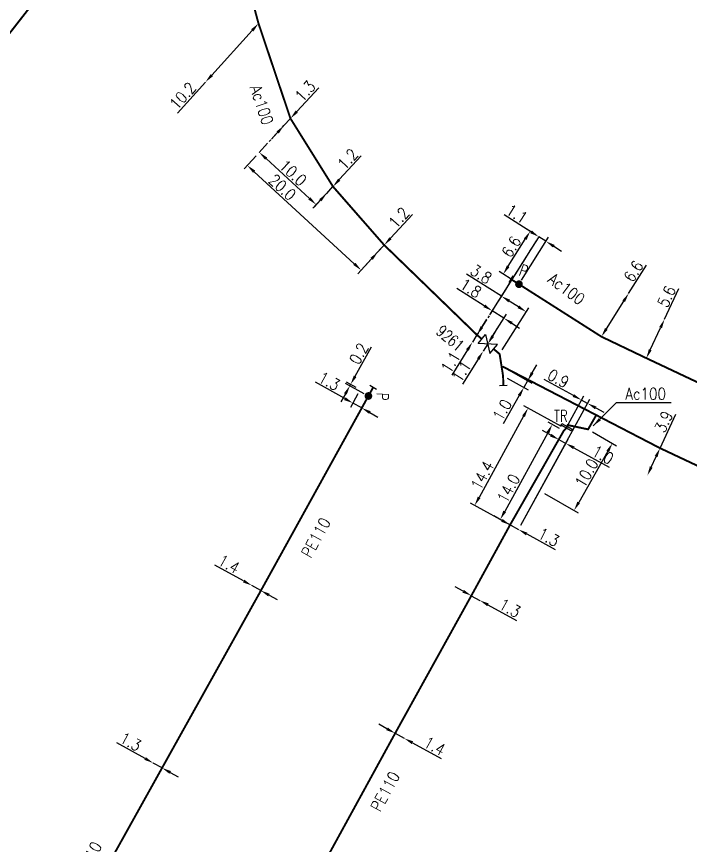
# Model space of a CAD drawing. Header units: millimetres. Extents: x 138988 to 140002, y 128990 to 130001.
# Drawn here: x 139849.8 to 139936.9, y 129766.1 to 129873.2 of the extents above; entities that cross this region are included whole.
import ezdxf
from ezdxf.enums import TextEntityAlignment as Align

# ---------------------------------------------------------------- set-up
doc = ezdxf.new("R2010")
doc.units = ezdxf.units.MM
doc.header["$PDMODE"] = 34
for name, pattern in [('CENTER', [50.8, 31.75, -6.35, 6.35, -6.35]), ('L_25_AP', [2000, 1000, 1000]), ('L_25_PE', [2000, 1000, 1000])]:
    doc.linetypes.add(name, pattern=pattern)
doc.layers.get('0').update_dxf_attribs({"linetype": 'CONTINUOUS'})
doc.layers.get('Defpoints').update_dxf_attribs({"linetype": 'CONTINUOUS'})
for name, color, linetype in [('L_150', 1, 'CONTINUOUS'), ('L_300', 7, 'CONTINUOUS'), ('L_340', 7, 'CONTINUOUS')]:
    doc.layers.add(name, color=color, linetype=linetype)
doc.styles.add('G_ROMANS', font='ROMANS.SHX', dxfattribs={"width": 0.75})
doc.styles.get("Standard").update_dxf_attribs({"font": 'romans.shx', "width": 0.85})
doc.dimstyles.get("Standard").update_dxf_attribs({"dimtxt": 1.5, "dimasz": 1.2, "dimexe": 0.625, "dimexo": 0.625, "dimgap": 0.25, "dimtad": 1, "dimdec": 1, "dimzin": 0, "dimdsep": 46, "dimtxsty": 'Standard', "dimcen": -0.5, "dimadec": 0, "dimazin": 0, "dimtfac": 1, "dimtdec": 1, "dimtmove": 0, "dimatfit": 3, "dimfxl": 0, "dimtolj": 1, "dimtzin": 0, "dimarcsym": 0})

# ---------------------------------------------------------------- blocks, each defined once
blk = doc.blocks.new('*D158')
at = {"layer": 'Defpoints', "color": 0, "linetype": 'Continuous', "ltscale": 0.05, "transparency": 16777216}
for p in [(139881.04, 129872.34), (139874.19, 129864.78), (139874.19, 129864.78)]:
    blk.add_point(p, dxfattribs=at)
at = {"layer": 'L_150', "color": 0, "linetype": 'Continuous', "lineweight": -2, "ltscale": 0.05, "transparency": 16777216}
for p, q in [((139880.23, 129871.45), (139875, 129865.67)), ((139874.19, 129864.78), (139870.57, 129860.77))]:
    blk.add_line(p, q, dxfattribs=at)
at = {"layer": 'L_150', "color": 0, "linetype": 'Continuous', "ltscale": 0.05, "transparency": 16777216}
for points in [[(139880.08, 129871.59), (139880.38, 129871.32), (139881.04, 129872.34)], [(139874.85, 129865.8), (139875.15, 129865.53), (139874.19, 129864.78)]]:
    blk.add_solid(points, dxfattribs=at)
at = {"layer": 'L_150', "color": 0, "linetype": 'Continuous', "ltscale": 0.05, "transparency": 16777216, "insert": (139871.24, 129863), "char_height": 1.5, "attachment_point": 5, "rotation": 47.8612}
blk.add_mtext('\\A1;10.2', dxfattribs=at)
blk = doc.blocks.new('*D159')
at = {"layer": 'Defpoints', "color": 0, "linetype": 'Continuous', "ltscale": 0.05, "transparency": 16777216}
for p in [(139885.17, 129860.07), (139884.33, 129859.15), (139884.33, 129859.15)]:
    blk.add_point(p, dxfattribs=at)
at = {"layer": 'L_150', "color": 0, "linetype": 'Continuous', "lineweight": -2, "ltscale": 0.05, "transparency": 16777216}
for p, q in [((139885.98, 129860.95), (139888.82, 129864.04)), ((139884.33, 129859.15), (139885.17, 129860.07)), ((139883.51, 129858.27), (139882.7, 129857.38))]:
    blk.add_line(p, q, dxfattribs=at)
at = {"layer": 'L_150', "color": 0, "linetype": 'Continuous', "ltscale": 0.05, "transparency": 16777216}
for points in [[(139885.84, 129861.09), (139886.13, 129860.82), (139885.17, 129860.07)], [(139883.37, 129858.4), (139883.66, 129858.13), (139884.33, 129859.15)]]:
    blk.add_solid(points, dxfattribs=at)
at = {"layer": 'L_150', "color": 0, "linetype": 'Continuous', "ltscale": 0.05, "transparency": 16777216, "insert": (139887.07, 129863.61), "char_height": 1.5, "attachment_point": 5, "rotation": 47.4072}
blk.add_mtext('\\A1;1.3', dxfattribs=at)
blk = doc.blocks.new('*D160')
at = {"layer": 'Defpoints', "color": 0, "linetype": 'Continuous', "ltscale": 0.05, "transparency": 16777216}
for p in [(139881.14, 129855.69), (139881.14, 129855.69), (139890.67, 129851.27)]:
    blk.add_point(p, dxfattribs=at)
at = {"layer": 'L_150', "color": 0, "linetype": 'Continuous', "lineweight": -2, "ltscale": 0.05, "transparency": 16777216}
for p, q in [((139887.62, 129849.73), (139882.03, 129854.88)), ((139890.24, 129850.81), (139888.08, 129848.46))]:
    blk.add_line(p, q, dxfattribs=at)
at = {"layer": 'L_150', "color": 0, "linetype": 'Continuous', "ltscale": 0.05, "transparency": 16777216}
for points in [[(139882.16, 129855.02), (139881.89, 129854.73), (139881.14, 129855.69)], [(139887.76, 129849.88), (139887.49, 129849.59), (139888.5, 129848.92)]]:
    blk.add_solid(points, dxfattribs=at)
at = {"layer": 'L_150', "color": 0, "linetype": 'Continuous', "ltscale": 0.05, "transparency": 16777216, "insert": (139885.5, 129853.04), "char_height": 1.5, "attachment_point": 5, "rotation": 317.4072}
blk.add_mtext('\\A1;10.0', dxfattribs=at)
blk = doc.blocks.new('*D161')
at = {"layer": 'Defpoints', "color": 0, "linetype": 'Continuous', "ltscale": 0.05, "transparency": 16777216}
for p in [(139881.14, 129855.69), (139879.59, 129854), (139897.29, 129843.71)]:
    blk.add_point(p, dxfattribs=at)
at = {"layer": 'L_150', "color": 0, "linetype": 'Continuous', "lineweight": -2, "ltscale": 0.05, "transparency": 16777216}
for p, q in [((139880.72, 129855.23), (139879.17, 129853.54)), ((139893.43, 129841.28), (139880.47, 129853.19)), ((139896.87, 129843.25), (139893.89, 129840))]:
    blk.add_line(p, q, dxfattribs=at)
at = {"layer": 'L_150', "color": 0, "linetype": 'Continuous', "ltscale": 0.05, "transparency": 16777216}
for points in [[(139880.61, 129853.34), (139880.34, 129853.04), (139879.59, 129854)], [(139893.57, 129841.42), (139893.3, 129841.13), (139894.32, 129840.46)]]:
    blk.add_solid(points, dxfattribs=at)
at = {"layer": 'L_150', "color": 0, "linetype": 'Continuous', "ltscale": 0.05, "transparency": 16777216, "insert": (139884.13, 129851.18), "char_height": 1.5, "attachment_point": 5, "rotation": 317.4072}
blk.add_mtext('\\A1;20.0', dxfattribs=at)
blk = doc.blocks.new('*D162')
at = {"layer": 'Defpoints', "color": 0, "linetype": 'Continuous', "ltscale": 0.05, "transparency": 16777216}
for p in [(139889.86, 129850.39), (139889.86, 129850.39), (139890.67, 129851.27)]:
    blk.add_point(p, dxfattribs=at)
at = {"layer": 'L_150', "color": 0, "linetype": 'Continuous', "lineweight": -2, "ltscale": 0.05, "transparency": 16777216}
for p, q in [((139891.48, 129852.16), (139894.31, 129855.24)), ((139889.86, 129850.39), (139890.67, 129851.27)), ((139889.04, 129849.51), (139888.23, 129848.62))]:
    blk.add_line(p, q, dxfattribs=at)
at = {"layer": 'L_150', "color": 0, "linetype": 'Continuous', "ltscale": 0.05, "transparency": 16777216}
for points in [[(139891.33, 129852.29), (139891.63, 129852.02), (139890.67, 129851.27)], [(139888.9, 129849.64), (139889.19, 129849.37), (139889.86, 129850.39)]]:
    blk.add_solid(points, dxfattribs=at)
at = {"layer": 'L_150', "color": 0, "linetype": 'Continuous', "ltscale": 0.05, "transparency": 16777216, "insert": (139892.57, 129854.82), "char_height": 1.5, "attachment_point": 5, "rotation": 47.4072}
blk.add_mtext('\\A1;1.2', dxfattribs=at)
blk = doc.blocks.new('*D163')
at = {"layer": 'Defpoints', "color": 0, "linetype": 'Continuous', "ltscale": 0.05, "transparency": 16777216}
for p in [(139897.29, 129843.71), (139896.48, 129842.82), (139896.48, 129842.82)]:
    blk.add_point(p, dxfattribs=at)
at = {"layer": 'L_150', "color": 0, "linetype": 'Continuous', "lineweight": -2, "ltscale": 0.05, "transparency": 16777216}
for p, q in [((139898.11, 129844.59), (139900.94, 129847.67)), ((139896.48, 129842.82), (139897.29, 129843.71)), ((139895.67, 129841.94), (139894.86, 129841.06))]:
    blk.add_line(p, q, dxfattribs=at)
at = {"layer": 'L_150', "color": 0, "linetype": 'Continuous', "ltscale": 0.05, "transparency": 16777216}
for points in [[(139897.96, 129844.72), (139898.25, 129844.45), (139897.29, 129843.71)], [(139895.52, 129842.07), (139895.82, 129841.8), (139896.48, 129842.82)]]:
    blk.add_solid(points, dxfattribs=at)
at = {"layer": 'L_150', "color": 0, "linetype": 'Continuous', "ltscale": 0.05, "transparency": 16777216, "insert": (139899.19, 129847.25), "char_height": 1.5, "attachment_point": 5, "rotation": 47.4072}
blk.add_mtext('\\A1;1.2', dxfattribs=at)
blk = doc.blocks.new('*D164')
at = {"layer": 'Defpoints', "color": 0, "linetype": 'Continuous', "ltscale": 0.05, "transparency": 16777216}
for p in [(139932.96, 129817.46), (139931.32, 129813.92), (139931.32, 129813.92)]:
    blk.add_point(p, dxfattribs=at)
at = {"layer": 'L_150', "color": 0, "linetype": 'Continuous', "lineweight": -2, "ltscale": 0.05, "transparency": 16777216}
for p, q in [((139932.96, 129817.46), (139935, 129821.86)), ((139931.82, 129815.01), (139932.45, 129816.37))]:
    blk.add_line(p, q, dxfattribs=at)
at = {"layer": 'L_150', "color": 0, "linetype": 'Continuous', "ltscale": 0.05, "transparency": 16777216}
for points in [[(139932.27, 129816.45), (139932.63, 129816.29), (139932.96, 129817.46)], [(139931.64, 129815.09), (139932, 129814.92), (139931.32, 129813.92)]]:
    blk.add_solid(points, dxfattribs=at)
at = {"layer": 'L_150', "color": 0, "linetype": 'Continuous', "ltscale": 0.05, "transparency": 16777216, "insert": (139933.44, 129820.87), "char_height": 1.5, "attachment_point": 5, "rotation": 65.1104}
blk.add_mtext('\\A1;3.9', dxfattribs=at)
blk = doc.blocks.new('*D165')
at = {"layer": 'Defpoints', "color": 0, "linetype": 'Continuous', "ltscale": 0.05, "transparency": 16777216}
for p in [(139928.9, 129837.46), (139928.9, 129837.46), (139925.38, 129831.87)]:
    blk.add_point(p, dxfattribs=at)
at = {"layer": 'L_150', "color": 0, "linetype": 'Continuous', "lineweight": -2, "ltscale": 0.05, "transparency": 16777216}
for p, q in [((139928.9, 129837.46), (139931.2, 129841.1)), ((139926.02, 129832.89), (139928.26, 129836.44))]:
    blk.add_line(p, q, dxfattribs=at)
at = {"layer": 'L_150', "color": 0, "linetype": 'Continuous', "ltscale": 0.05, "transparency": 16777216}
for points in [[(139928.09, 129836.55), (139928.43, 129836.33), (139928.9, 129837.46)], [(139925.85, 129832.99), (139926.19, 129832.78), (139925.38, 129831.87)]]:
    blk.add_solid(points, dxfattribs=at)
at = {"layer": 'L_150', "color": 0, "linetype": 'Continuous', "ltscale": 0.05, "transparency": 16777216, "insert": (139929.53, 129840.32), "char_height": 1.5, "attachment_point": 5, "rotation": 57.7784}
blk.add_mtext('\\A1;6.6', dxfattribs=at)
blk = doc.blocks.new('*D166')
at = {"layer": 'Defpoints', "color": 0, "linetype": 'Continuous', "ltscale": 0.05, "transparency": 16777216}
for p in [(139917.28, 129844.78), (139917.28, 129844.78), (139914.72, 129838.65)]:
    blk.add_point(p, dxfattribs=at)
at = {"layer": 'L_300', "color": 0, "linetype": 'Continuous', "lineweight": -2, "ltscale": 0.05, "transparency": 16777216}
for p, q in [((139916.27, 129845.42), (139912.8, 129847.6)), ((139915.06, 129839.18), (139918.55, 129844.72)), ((139918.21, 129844.19), (139917.28, 129844.78)), ((139919.23, 129843.55), (139920.24, 129842.91))]:
    blk.add_line(p, q, dxfattribs=at)
at = {"layer": 'L_300', "color": 0, "linetype": 'Continuous', "ltscale": 0.05, "transparency": 16777216}
for points in [[(139916.38, 129845.59), (139916.16, 129845.25), (139917.28, 129844.78)], [(139919.34, 129843.72), (139919.12, 129843.38), (139918.21, 129844.19)]]:
    blk.add_solid(points, dxfattribs=at)
at = {"layer": 'L_300', "color": 0, "linetype": 'Continuous', "ltscale": 0.05, "transparency": 16777216, "insert": (139914.45, 129847.75), "char_height": 1.5, "attachment_point": 5, "rotation": 327.7784}
blk.add_mtext('\\A1;1.1', dxfattribs=at)
blk = doc.blocks.new('*D167')
at = {"layer": 'Defpoints', "color": 0, "linetype": 'Continuous', "ltscale": 0.05, "transparency": 16777216}
for p in [(139916.17, 129845.48), (139917.28, 129844.78), (139914.72, 129838.65)]:
    blk.add_point(p, dxfattribs=at)
at = {"layer": 'L_300', "color": 0, "linetype": 'Continuous', "lineweight": -2, "ltscale": 0.05, "transparency": 16777216}
for p, q in [((139916.76, 129845.11), (139915.64, 129845.81)), ((139913.32, 129840.96), (139915.53, 129844.47)), ((139914.19, 129838.98), (139912.15, 129840.27))]:
    blk.add_line(p, q, dxfattribs=at)
at = {"layer": 'L_300', "color": 0, "linetype": 'Continuous', "ltscale": 0.05, "transparency": 16777216}
for points in [[(139915.36, 129844.57), (139915.7, 129844.36), (139916.17, 129845.48)], [(139913.15, 129841.06), (139913.49, 129840.85), (139912.68, 129839.94)]]:
    blk.add_solid(points, dxfattribs=at)
at = {"layer": 'L_300', "color": 0, "linetype": 'Continuous', "ltscale": 0.05, "transparency": 16777216, "insert": (139913.73, 129843.49), "char_height": 1.5, "attachment_point": 5, "rotation": 57.7784}
blk.add_mtext('\\A1;6.6', dxfattribs=at)
blk = doc.blocks.new('*D168')
at = {"layer": 'Defpoints', "color": 0, "linetype": 'Continuous', "ltscale": 0.05, "transparency": 16777216}
for p in [(139933.54, 129834.12), (139933.54, 129834.12), (139931.19, 129829.09)]:
    blk.add_point(p, dxfattribs=at)
at = {"layer": 'L_150', "color": 0, "linetype": 'Continuous', "lineweight": -2, "ltscale": 0.05, "transparency": 16777216}
for p, q in [((139933.54, 129834.12), (139935.39, 129838.08)), ((139931.7, 129830.17), (139933.03, 129833.03))]:
    blk.add_line(p, q, dxfattribs=at)
at = {"layer": 'L_150', "color": 0, "linetype": 'Continuous', "ltscale": 0.05, "transparency": 16777216}
for points in [[(139932.85, 129833.11), (139933.21, 129832.94), (139933.54, 129834.12)], [(139931.52, 129830.26), (139931.88, 129830.09), (139931.19, 129829.09)]]:
    blk.add_solid(points, dxfattribs=at)
at = {"layer": 'L_150', "color": 0, "linetype": 'Continuous', "ltscale": 0.05, "transparency": 16777216, "insert": (139933.81, 129837.06), "char_height": 1.5, "attachment_point": 5, "rotation": 64.9623}
blk.add_mtext('\\A1;5.6', dxfattribs=at)
blk = doc.blocks.new('L_300_12')
at = {"color": 0, "linetype": 'Continuous', "const_width": 0.497, "flags": 128}
blk.add_lwpolyline([(-0.25, 0, 1), (0.25, 0, 1)], format="xyb", close=True, dxfattribs=at)
at = {"color": 0, "linetype": 'Continuous', "style": 'G_ROMANS', "width": 0.75}
blk.add_text('P', height=1.5, dxfattribs=at).set_placement((0, 1.85), align=Align.MIDDLE)
at = {"color": 0, "linetype": 'Continuous', "width": 0.75, "flags": 3}
for tag, p in [('DEF_LEG', (0, -5)), ('DEF_COUP', (0, -7.5)), ('DEF_TYPE', (0, -10))]:
    blk.add_attdef(tag, text='', height=1.2, dxfattribs=at).set_placement(p, align=Align.MIDDLE)
blk = doc.blocks.new('L_340_07')
at = {"color": 0, "linetype": 'Continuous', "const_width": 0.25, "flags": 128}
blk.add_lwpolyline([(0, 0), (1.25, 0)], dxfattribs=at)
at = {"color": 0, "linetype": 'Continuous', "flags": 128}
blk.add_lwpolyline([(1.25, -0.5), (1.25, 0.5)], dxfattribs=at)
at = {"color": 0, "linetype": 'Continuous', "style": 'G_ROMANS', "width": 0.75, "flags": 3}
for tag, p in [('DEF_LEG', (0.72, -3.47)), ('DEF_COUP', (0.72, -5.97)), ('DEF_TYPE', (0.72, -8.47))]:
    blk.add_attdef(tag, text='', height=1.2, dxfattribs=at).set_placement(p, align=Align.MIDDLE)
blk = doc.blocks.new('*D169')
at = {"layer": 'Defpoints', "color": 0, "linetype": 'Continuous', "ltscale": 0.05, "transparency": 16777216}
for p in [(139923.66, 129819.89), (139917.48, 129811.9), (139921.85, 129809.41)]:
    blk.add_point(p, dxfattribs=at)
at = {"layer": 'L_150', "color": 0, "linetype": 'Continuous', "lineweight": -2, "ltscale": 0.05, "transparency": 16777216}
for p, q in [((139924.21, 129819.58), (139927.35, 129817.78)), ((139926.21, 129817.05), (139922.44, 129810.45)), ((139918.02, 129811.59), (139922.39, 129809.1))]:
    blk.add_line(p, q, dxfattribs=at)
at = {"layer": 'L_150', "color": 0, "linetype": 'Continuous', "ltscale": 0.05, "transparency": 16777216}
for points in [[(139926.03, 129817.15), (139926.38, 129816.95), (139926.8, 129818.09)], [(139922.27, 129810.55), (139922.61, 129810.35), (139921.85, 129809.41)]]:
    blk.add_solid(points, dxfattribs=at)
at = {"layer": 'L_150', "color": 0, "linetype": 'Continuous', "ltscale": 0.05, "transparency": 16777216, "insert": (139923.46, 129814.25), "char_height": 1.5, "attachment_point": 5, "rotation": 60.2761}
blk.add_mtext('\\A1;10.0', dxfattribs=at)
blk = doc.blocks.new('*D170')
at = {"layer": 'Defpoints', "color": 0, "linetype": 'Continuous', "ltscale": 0.05, "transparency": 16777216}
for p in [(139917.28, 129844.78), (139911.25, 129835.21), (139910.68, 129830.92)]:
    blk.add_point(p, dxfattribs=at)
at = {"layer": 'L_300', "color": 0, "linetype": 'Continuous', "lineweight": -2, "ltscale": 0.05, "transparency": 16777216}
for p, q in [((139916.95, 129844.25), (139910.92, 129834.68)), ((139910.24, 129835.85), (139906.69, 129838.08)), ((139911.01, 129831.45), (139913.11, 129834.78)), ((139912.78, 129834.25), (139911.25, 129835.21)), ((139913.79, 129833.61), (139914.81, 129832.97))]:
    blk.add_line(p, q, dxfattribs=at)
at = {"layer": 'L_300', "color": 0, "linetype": 'Continuous', "ltscale": 0.05, "transparency": 16777216}
for points in [[(139910.35, 129836.02), (139910.13, 129835.68), (139911.25, 129835.21)], [(139913.9, 129833.78), (139913.69, 129833.44), (139912.78, 129834.25)]]:
    blk.add_solid(points, dxfattribs=at)
at = {"layer": 'L_300', "color": 0, "linetype": 'Continuous', "ltscale": 0.05, "transparency": 16777216, "insert": (139908.49, 129838.13), "char_height": 1.5, "attachment_point": 5, "rotation": 327.7784}
blk.add_mtext('\\A1;1.8', dxfattribs=at)
blk = doc.blocks.new('*D171')
at = {"layer": 'Defpoints', "color": 0, "linetype": 'Continuous', "ltscale": 0.05, "transparency": 16777216}
for p in [(139917.28, 129844.78), (139912.45, 129837.11), (139912.22, 129829.62)]:
    blk.add_point(p, dxfattribs=at)
at = {"layer": 'L_150', "color": 0, "linetype": 'Continuous', "lineweight": -2, "ltscale": 0.05, "transparency": 16777216}
for p, q in [((139916.95, 129844.25), (139912.12, 129836.58)), ((139912.45, 129837.11), (139907.95, 129839.94)), ((139914.65, 129835.72), (139913.46, 129836.47)), ((139912.56, 129830.15), (139916, 129835.61))]:
    blk.add_line(p, q, dxfattribs=at)
at = {"layer": 'L_150', "color": 0, "linetype": 'Continuous', "ltscale": 0.05, "transparency": 16777216}
for points in [[(139913.57, 129836.64), (139913.36, 129836.3), (139912.45, 129837.11)], [(139914.75, 129835.89), (139914.54, 129835.55), (139915.66, 129835.08)]]:
    blk.add_solid(points, dxfattribs=at)
at = {"layer": 'L_150', "color": 0, "linetype": 'Continuous', "ltscale": 0.05, "transparency": 16777216, "insert": (139909.82, 129839.94), "char_height": 1.5, "attachment_point": 5, "rotation": 327.7784}
blk.add_mtext('\\A1;3.8', dxfattribs=at)
blk = doc.blocks.new('*D172')
at = {"layer": 'Defpoints', "color": 0, "linetype": 'Continuous', "ltscale": 0.05, "transparency": 16777216}
for p in [(139908.7, 129831.16), (139908.7, 129831.16), (139909.29, 129832.09)]:
    blk.add_point(p, dxfattribs=at)
at = {"layer": 'L_150', "color": 0, "linetype": 'Continuous', "lineweight": -2, "ltscale": 0.05, "transparency": 16777216}
for p, q in [((139909.93, 129833.11), (139910.57, 129834.12)), ((139909.29, 129832.09), (139908.7, 129831.16)), ((139908.06, 129830.15), (139906.02, 129826.91))]:
    blk.add_line(p, q, dxfattribs=at)
at = {"layer": 'L_150', "color": 0, "linetype": 'Continuous', "ltscale": 0.05, "transparency": 16777216}
for points in [[(139909.76, 129833.22), (139910.1, 129833), (139909.29, 129832.09)], [(139907.89, 129830.25), (139908.23, 129830.04), (139908.7, 129831.16)]]:
    blk.add_solid(points, dxfattribs=at)
at = {"layer": 'L_150', "color": 0, "linetype": 'Continuous', "ltscale": 0.05, "transparency": 16777216, "insert": (139905.88, 129828.56), "char_height": 1.5, "attachment_point": 5, "rotation": 57.7784}
blk.add_mtext('\\A1;1.1', dxfattribs=at)
blk = doc.blocks.new('*D173')
at = {"layer": 'Defpoints', "color": 0, "linetype": 'Continuous', "ltscale": 0.05, "transparency": 16777216}
for p in [(139912.6, 129828.01), (139912.66, 129826.82), (139915.84, 129826.16)]:
    blk.add_point(p, dxfattribs=at)
at = {"layer": 'L_340', "color": 0, "linetype": 'Continuous', "lineweight": -2, "ltscale": 0.05, "transparency": 16777216}
for p, q in [((139916.44, 129827.2), (139917.03, 129828.24)), ((139913.15, 129827.7), (139916.39, 129825.85)), ((139913.2, 129826.51), (139915.89, 129824.98)), ((139915.84, 129826.16), (139915.35, 129825.29)), ((139914.75, 129824.25), (139912.68, 129820.61))]:
    blk.add_line(p, q, dxfattribs=at)
at = {"layer": 'L_340', "color": 0, "linetype": 'Continuous', "ltscale": 0.05, "transparency": 16777216}
for points in [[(139916.26, 129827.3), (139916.61, 129827.1), (139915.84, 129826.16)], [(139914.58, 129824.35), (139914.93, 129824.15), (139915.35, 129825.29)]]:
    blk.add_solid(points, dxfattribs=at)
at = {"layer": 'L_340', "color": 0, "linetype": 'Continuous', "ltscale": 0.05, "transparency": 16777216, "insert": (139912.55, 129822.4), "char_height": 1.5, "attachment_point": 5, "rotation": 60.3276}
blk.add_mtext('\\A1;1.0', dxfattribs=at)
blk = doc.blocks.new('*D174')
at = {"layer": 'Defpoints', "color": 0, "linetype": 'Continuous', "ltscale": 0.05, "transparency": 16777216}
for p in [(139920.51, 129819.7), (139912.3, 129808.24), (139914.66, 129806.94)]:
    blk.add_point(p, dxfattribs=at)
at = {"layer": 'L_150', "color": 0, "linetype": 'Continuous', "lineweight": -2, "ltscale": 0.05, "transparency": 16777216}
for p, q in [((139919.96, 129820), (139918.48, 129820.82)), ((139918.45, 129819.46), (139912.88, 129809.29)), ((139914.12, 129807.24), (139911.75, 129808.54))]:
    blk.add_line(p, q, dxfattribs=at)
at = {"layer": 'L_150', "color": 0, "linetype": 'Continuous', "ltscale": 0.05, "transparency": 16777216}
for points in [[(139918.28, 129819.56), (139918.63, 129819.37), (139919.03, 129820.52)], [(139912.7, 129809.39), (139913.05, 129809.19), (139912.3, 129808.24)]]:
    blk.add_solid(points, dxfattribs=at)
at = {"layer": 'L_150', "color": 0, "linetype": 'Continuous', "ltscale": 0.05, "transparency": 16777216, "insert": (139913.36, 129812.25), "char_height": 1.5, "attachment_point": 5, "rotation": 61.2871}
blk.add_mtext('\\A1;14.0', dxfattribs=at)
blk = doc.blocks.new('*D175')
at = {"layer": 'Defpoints', "color": 0, "linetype": 'Continuous', "ltscale": 0.05, "transparency": 16777216}
for p in [(139913.57, 129807.54), (139914.66, 129806.94), (139914.66, 129806.94)]:
    blk.add_point(p, dxfattribs=at)
at = {"layer": 'L_150', "color": 0, "linetype": 'Continuous', "lineweight": -2, "ltscale": 0.05, "transparency": 16777216}
for p, q in [((139912.52, 129808.12), (139911.46, 129808.7)), ((139913.57, 129807.54), (139914.66, 129806.94)), ((139915.72, 129806.37), (139919.39, 129804.35))]:
    blk.add_line(p, q, dxfattribs=at)
at = {"layer": 'L_150', "color": 0, "linetype": 'Continuous', "ltscale": 0.05, "transparency": 16777216}
for points in [[(139912.61, 129808.3), (139912.42, 129807.94), (139913.57, 129807.54)], [(139915.81, 129806.54), (139915.62, 129806.19), (139914.66, 129806.94)]]:
    blk.add_solid(points, dxfattribs=at)
at = {"layer": 'L_150', "color": 0, "linetype": 'Continuous', "ltscale": 0.05, "transparency": 16777216, "insert": (139918.56, 129805.95), "char_height": 1.5, "attachment_point": 5, "rotation": 331.2871}
blk.add_mtext('\\A1;1.3', dxfattribs=at)
blk = doc.blocks.new('*D176')
at = {"layer": 'Defpoints', "color": 0, "linetype": 'Continuous', "ltscale": 0.05, "transparency": 16777216}
for p in [(139920.77, 129819.96), (139908.99, 129810.05), (139914.66, 129806.94)]:
    blk.add_point(p, dxfattribs=at)
at = {"layer": 'L_150', "color": 0, "linetype": 'Continuous', "lineweight": -2, "ltscale": 0.05, "transparency": 16777216}
for p, q in [((139920.22, 129820.26), (139915.34, 129822.93)), ((139915.31, 129821.58), (139909.57, 129811.1)), ((139914.12, 129807.24), (139908.45, 129810.35))]:
    blk.add_line(p, q, dxfattribs=at)
at = {"layer": 'L_150', "color": 0, "linetype": 'Continuous', "ltscale": 0.05, "transparency": 16777216}
for points in [[(139915.14, 129821.68), (139915.49, 129821.49), (139915.89, 129822.63)], [(139909.39, 129811.2), (139909.75, 129811.01), (139908.99, 129810.05)]]:
    blk.add_solid(points, dxfattribs=at)
at = {"layer": 'L_150', "color": 0, "linetype": 'Continuous', "ltscale": 0.05, "transparency": 16777216, "insert": (139909.98, 129813.93), "char_height": 1.5, "attachment_point": 5, "rotation": 61.2871}
blk.add_mtext('\\A1;14.4', dxfattribs=at)
blk = doc.blocks.new('*D177')
at = {"layer": 'Defpoints', "color": 0, "linetype": 'Continuous', "ltscale": 0.05, "transparency": 16777216}
for p in [(139923.59, 129823.25), (139920.77, 129819.96), (139914.66, 129806.94)]:
    blk.add_point(p, dxfattribs=at)
at = {"layer": 'L_150', "color": 0, "linetype": 'Continuous', "lineweight": -2, "ltscale": 0.05, "transparency": 16777216}
for p, q in [((139921.75, 129824.25), (139917.97, 129826.33)), ((139914.96, 129807.49), (139923.89, 129823.79)), ((139921.07, 129820.51), (139923.11, 129824.23)), ((139923.59, 129823.25), (139922.8, 129823.68)), ((139924.65, 129822.67), (139925.7, 129822.09))]:
    blk.add_line(p, q, dxfattribs=at)
at = {"layer": 'L_150', "color": 0, "linetype": 'Continuous', "ltscale": 0.05, "transparency": 16777216}
for points in [[(139921.85, 129824.43), (139921.66, 129824.08), (139922.8, 129823.68)], [(139924.74, 129822.84), (139924.55, 129822.49), (139923.59, 129823.25)]]:
    blk.add_solid(points, dxfattribs=at)
at = {"layer": 'L_150', "color": 0, "linetype": 'Continuous', "ltscale": 0.05, "transparency": 16777216, "insert": (139919.82, 129826.46), "char_height": 1.5, "attachment_point": 5, "rotation": 331.2871}
blk.add_mtext('\\A1;0.9', dxfattribs=at)
blk = doc.blocks.new('L_340_19')
at = {"linetype": 'Continuous'}
blk.add_hatch(color=0, dxfattribs=at).paths.add_polyline_path([(0.125, 0.75), (-0.125, 0.75), (-0.125, -0.75), (0.125, -0.75)])
at = {"color": 0, "linetype": 'Continuous'}
blk.add_lwpolyline([(-0.125, 0.75), (0.125, 0.75), (0.125, -0.75), (-0.125, -0.75)], close=True, dxfattribs=at)
at = {"color": 0, "linetype": 'Continuous', "width": 0.75}
for tag, height, flags, p in [('TR', 1.5, 8, (0, 3)), ('DEF_LEG', 1.2, 3, (0, -5)), ('DEF_COUP', 1.2, 3, (0, -7.5)), ('DEF_TYPE', 1.2, 3, (0, -10))]:
    blk.add_attdef(tag, text='', height=height, dxfattribs=dict(at, flags=flags)).set_placement(p, align=Align.MIDDLE)
blk = doc.blocks.new('L_300_03')
at = {"color": 0, "linetype": 'Continuous', "flags": 128}
blk.add_lwpolyline([(-1, 0.75), (1, -0.75), (1, 0.75), (-1, -0.75), (-1, 0.75)], dxfattribs=at)
at = {"color": 0, "linetype": 'Continuous', "width": 0.75}
blk.add_attdef('NUM', text='', height=1.5, dxfattribs=at).set_placement((0, 2.1), align=Align.MIDDLE_CENTER)
at = {"color": 0, "linetype": 'Continuous', "width": 0.75, "flags": 3}
for tag, p in [('DEF_LEG', (0, -5)), ('DEF_COUP', (0, -7.5)), ('DEF_TYPE', (0, -10))]:
    blk.add_attdef(tag, text='', height=1.2, dxfattribs=at).set_placement(p, align=Align.MIDDLE)
blk = doc.blocks.new('*D178')
at = {"layer": 'Defpoints', "color": 0, "linetype": 'Continuous', "ltscale": 0.05, "transparency": 16777216}
for p in [(139910.68, 129830.92), (139910.09, 129829.99), (139910.09, 129829.99)]:
    blk.add_point(p, dxfattribs=at)
at = {"layer": 'L_300', "color": 0, "linetype": 'Continuous', "lineweight": -2, "ltscale": 0.05, "transparency": 16777216}
for p, q in [((139911.32, 129831.94), (139911.96, 129832.95)), ((139910.68, 129830.92), (139910.09, 129829.99)), ((139909.45, 129828.98), (139907.41, 129825.74))]:
    blk.add_line(p, q, dxfattribs=at)
at = {"layer": 'L_300', "color": 0, "linetype": 'Continuous', "ltscale": 0.05, "transparency": 16777216}
for points in [[(139911.15, 129832.04), (139911.49, 129831.83), (139910.68, 129830.92)], [(139909.28, 129829.08), (139909.62, 129828.87), (139910.09, 129829.99)]]:
    blk.add_solid(points, dxfattribs=at)
at = {"layer": 'L_300', "color": 0, "linetype": 'Continuous', "ltscale": 0.05, "transparency": 16777216, "insert": (139907.27, 129827.38), "char_height": 1.5, "attachment_point": 5, "rotation": 57.7784}
blk.add_mtext('\\A1;1.1', dxfattribs=at)
blk = doc.blocks.new('*D448')
at = {"layer": 'Defpoints', "color": 0, "linetype": 'Continuous', "transparency": 16777216}
for p in [(139892.95, 129825.7), (139894.21, 129825), (139895.25, 129824.2)]:
    blk.add_point(p, dxfattribs=at)
at = {"layer": 'L_300', "color": 0, "linetype": 'Continuous', "lineweight": -2, "transparency": 16777216}
for p, q in [((139893.54, 129826.75), (139895.66, 129830.57)), ((139894.7, 129824.5), (139892.31, 129825.83)), ((139893.66, 129825.31), (139892.41, 129826)), ((139892.86, 129825.52), (139892.95, 129825.7)), ((139892.27, 129824.47), (139891.69, 129823.43))]:
    blk.add_line(p, q, dxfattribs=at)
at = {"layer": 'L_300', "color": 0, "linetype": 'Continuous', "transparency": 16777216}
for points in [[(139893.36, 129826.85), (139893.71, 129826.65), (139892.95, 129825.7)], [(139892.1, 129824.57), (139892.45, 129824.38), (139892.86, 129825.52)]]:
    blk.add_solid(points, dxfattribs=at)
at = {"layer": 'L_300', "color": 0, "linetype": 'Continuous', "transparency": 16777216, "insert": (139894.01, 129829.67), "char_height": 1.5, "attachment_point": 5, "rotation": 60.9707}
blk.add_mtext('\\A1;0.2', dxfattribs=at)
blk = doc.blocks.new('*D449')
at = {"layer": 'Defpoints', "color": 0, "linetype": 'Continuous', "transparency": 16777216}
for p in [(139894.21, 129825), (139895.25, 129824.2), (139893.25, 129823.28)]:
    blk.add_point(p, dxfattribs=at)
at = {"layer": 'L_300', "color": 0, "linetype": 'Continuous', "lineweight": -2, "transparency": 16777216}
for p, q in [((139892.2, 129823.86), (139888.39, 129825.97)), ((139893.9, 129824.46), (139892.95, 129822.73)), ((139894.94, 129823.65), (139894.08, 129822.1)), ((139894.39, 129822.65), (139893.25, 129823.28)), ((139895.44, 129822.06), (139896.49, 129821.48))]:
    blk.add_line(p, q, dxfattribs=at)
at = {"layer": 'L_300', "color": 0, "linetype": 'Continuous', "transparency": 16777216}
for points in [[(139892.3, 129824.03), (139892.1, 129823.68), (139893.25, 129823.28)], [(139895.53, 129822.24), (139895.34, 129821.89), (139894.39, 129822.65)]]:
    blk.add_solid(points, dxfattribs=at)
at = {"layer": 'L_300', "color": 0, "linetype": 'Continuous', "transparency": 16777216, "insert": (139890.18, 129826.12), "char_height": 1.5, "attachment_point": 5, "rotation": 330.9743}
blk.add_mtext('\\A1;1.3', dxfattribs=at)
blk = doc.blocks.new('*D450')
at = {"layer": 'Defpoints', "color": 0, "linetype": 'Continuous', "transparency": 16777216}
for p in [(139880.17, 129799.71), (139880.17, 129799.71), (139881.35, 129799.05)]:
    blk.add_point(p, dxfattribs=at)
at = {"layer": 'L_150', "color": 0, "linetype": 'Continuous', "lineweight": -2, "transparency": 16777216}
for p, q in [((139879.12, 129800.29), (139875.4, 129802.35)), ((139881.35, 129799.05), (139880.17, 129799.71)), ((139882.4, 129798.47), (139883.45, 129797.89))]:
    blk.add_line(p, q, dxfattribs=at)
at = {"layer": 'L_150', "color": 0, "linetype": 'Continuous', "transparency": 16777216}
for points in [[(139879.22, 129800.46), (139879.02, 129800.11), (139880.17, 129799.71)], [(139882.5, 129798.64), (139882.3, 129798.29), (139881.35, 129799.05)]]:
    blk.add_solid(points, dxfattribs=at)
at = {"layer": 'L_150', "color": 0, "linetype": 'Continuous', "transparency": 16777216, "insert": (139877.22, 129802.48), "char_height": 1.5, "attachment_point": 5, "rotation": 330.9743}
blk.add_mtext('\\A1;1.4', dxfattribs=at)
blk = doc.blocks.new('*D451')
at = {"layer": 'Defpoints', "color": 0, "linetype": 'Continuous', "transparency": 16777216}
for p in [(139867.43, 129776.76), (139867.43, 129776.76), (139868.57, 129776.13)]:
    blk.add_point(p, dxfattribs=at)
at = {"layer": 'L_150', "color": 0, "linetype": 'Continuous', "lineweight": -2, "transparency": 16777216}
for p, q in [((139866.39, 129777.34), (139862.72, 129779.37)), ((139868.57, 129776.13), (139867.43, 129776.76)), ((139869.62, 129775.54), (139870.67, 129774.96))]:
    blk.add_line(p, q, dxfattribs=at)
at = {"layer": 'L_150', "color": 0, "linetype": 'Continuous', "transparency": 16777216}
for points in [[(139866.48, 129777.52), (139866.29, 129777.17), (139867.43, 129776.76)], [(139869.72, 129775.72), (139869.52, 129775.37), (139868.57, 129776.13)]]:
    blk.add_solid(points, dxfattribs=at)
at = {"layer": 'L_150', "color": 0, "linetype": 'Continuous', "transparency": 16777216, "insert": (139864.51, 129779.52), "char_height": 1.5, "attachment_point": 5, "rotation": 330.9743}
blk.add_mtext('\\A1;1.3', dxfattribs=at)
blk = doc.blocks.new('*D472')
at = {"layer": 'Defpoints', "color": 0, "linetype": 'Continuous', "transparency": 16777216}
for p in [(139898.71, 129780.61), (139899.89, 129779.96), (139899.89, 129779.96)]:
    blk.add_point(p, dxfattribs=at)
at = {"layer": 'L_150', "color": 0, "linetype": 'Continuous', "lineweight": -2, "transparency": 16777216}
for p, q in [((139897.65, 129781.19), (139896.6, 129781.77)), ((139898.71, 129780.61), (139899.89, 129779.96)), ((139900.94, 129779.39), (139904.67, 129777.35))]:
    blk.add_line(p, q, dxfattribs=at)
at = {"layer": 'L_150', "color": 0, "linetype": 'Continuous', "transparency": 16777216}
for points in [[(139897.75, 129781.36), (139897.56, 129781.01), (139898.71, 129780.61)], [(139901.04, 129779.56), (139900.85, 129779.21), (139899.89, 129779.96)]]:
    blk.add_solid(points, dxfattribs=at)
at = {"layer": 'L_150', "color": 0, "linetype": 'Continuous', "transparency": 16777216, "insert": (139903.81, 129778.96), "char_height": 1.5, "attachment_point": 5, "rotation": 331.2949}
blk.add_mtext('\\A1;1.4', dxfattribs=at)
blk = doc.blocks.new('*D473')
at = {"layer": 'Defpoints', "color": 0, "linetype": 'Continuous', "transparency": 16777216}
for p in [(139908.56, 129798.39), (139909.65, 129797.79), (139909.65, 129797.79)]:
    blk.add_point(p, dxfattribs=at)
at = {"layer": 'L_150', "color": 0, "linetype": 'Continuous', "lineweight": -2, "transparency": 16777216}
for p, q in [((139907.5, 129798.97), (139906.45, 129799.54)), ((139908.56, 129798.39), (139909.65, 129797.79)), ((139910.7, 129797.21), (139914.38, 129795.2))]:
    blk.add_line(p, q, dxfattribs=at)
at = {"layer": 'L_150', "color": 0, "linetype": 'Continuous', "transparency": 16777216}
for points in [[(139907.6, 129799.14), (139907.41, 129798.79), (139908.56, 129798.39)], [(139910.8, 129797.39), (139910.61, 129797.04), (139909.65, 129797.79)]]:
    blk.add_solid(points, dxfattribs=at)
at = {"layer": 'L_150', "color": 0, "linetype": 'Continuous', "transparency": 16777216, "insert": (139913.55, 129796.8), "char_height": 1.5, "attachment_point": 5, "rotation": 331.2949}
blk.add_mtext('\\A1;1.3', dxfattribs=at)
blk = doc.blocks.new('*D547')
at = {"layer": 'Defpoints', "color": 0, "linetype": 'Continuous', "ltscale": 0.05, "transparency": 16777216}
for p in [(139920.51, 129819.7), (139920.77, 129818.08), (139914.66, 129806.94)]:
    blk.add_point(p, dxfattribs=at)
at = {"layer": 'L_150', "color": 0, "linetype": 'Continuous', "lineweight": -2, "ltscale": 0.05, "transparency": 16777216}
for p, q in [((139918.84, 129819.14), (139917.78, 129819.72)), ((139914.96, 129807.49), (139921.07, 129818.63)), ((139920.21, 129819.15), (139919.59, 129818.01)), ((139919.89, 129818.56), (139920.77, 129818.08)), ((139921.82, 129817.51), (139926.4, 129815))]:
    blk.add_line(p, q, dxfattribs=at)
at = {"layer": 'L_150', "color": 0, "linetype": 'Continuous', "ltscale": 0.05, "transparency": 16777216}
for points in [[(139918.93, 129819.31), (139918.74, 129818.96), (139919.89, 129818.56)], [(139921.91, 129817.68), (139921.72, 129817.33), (139920.77, 129818.08)]]:
    blk.add_solid(points, dxfattribs=at)
at = {"layer": 'L_150', "color": 0, "linetype": 'Continuous', "ltscale": 0.05, "transparency": 16777216, "insert": (139925.57, 129816.59), "char_height": 1.5, "attachment_point": 5, "rotation": 331.2871}
blk.add_mtext('\\A1;1.0', dxfattribs=at)

msp = doc.modelspace()

# ---------------------------------------------------------------- linework, layer by layer
at = {"layer": 'L_150', "linetype": 'L_25_PE', "const_width": 0.25, "flags": 128}
for points in [[(139715.05, 129704.82), (139729.6, 129721.6), (139739.2, 129732.5), (139741.55, 129735.41), (139741.8, 129736.36), (139741.98, 129737.76), (139760.88, 129760.46), (139774.54, 129777.6), (139790.33, 129798.43), (139805.45, 129817.61), (139821.17, 129837.2), (139821.17, 129837.2), (139821.17, 129837.2), (139821.17, 129837.2), (139821.17, 129837.2), (139825.18, 129840.8), (139857.82, 129882.55), (139864.27, 129891.36), (139874.66, 129905.51), (139882.33, 129915.83), (139890.63, 129929.88), (139902.01, 129950.13), (139909.38, 129966.33), (139913.46, 129974.75), (139916.91, 129981.88), (139919.53, 129988.79), (139923.13, 129998.03), (139923.82, 130000)], [(139895.25, 129824.2), (139881.35, 129799.05), (139868.57, 129776.13), (139856.85, 129755.1), (139855.05, 129751.86), (139861.71, 129747.98), (139861.89, 129747.88), (139862.41, 129745.86), (139862.07, 129745.25), (139848.88, 129721.7), (139834.66, 129695.67), (139825.39, 129678.9), (139816.66, 129663.36), (139808.04, 129647.91)], [(139920.88, 129820.16), (139920.77, 129819.96), (139920.51, 129819.7), (139913.57, 129807.54), (139908.56, 129798.39), (139898.71, 129780.61), (139886.05, 129757.51), (139878.07, 129743.04), (139876.44, 129740.08), (139870.39, 129743.3), (139869.76, 129743.09), (139866.98, 129742.05), (139862.93, 129734.7), (139855.03, 129720.36), (139842.25, 129697.38), (139839.45, 129692.28), (139834.35, 129695.1)]]:
    msp.add_lwpolyline(points, dxfattribs=at)
at = {"layer": 'L_150', "linetype": 'L_25_AP', "ltscale": 0.05, "flags": 128}
msp.add_lwpolyline([(139909.91, 129831.57, 0.25, 0.25, 0), (139909.29, 129832.09, 0.25, 0.25, 0), (139897.29, 129843.71, 0.25, 0.25, 0), (139890.67, 129851.27, 0.25, 0.25, 0), (139885.17, 129860.07, 0.25, 0.25, 0), (139881.04, 129872.34, 0.25, 0.25, 0), (139879.08, 129879.63, 0.25, 0.25, 0), (139875.85, 129882.5, 0.25, 0.25, 0), (139864.27, 129891.36, 0, 0, 0)], format="xyseb", dxfattribs=at)
at = {"layer": 'L_150', "color": 7, "linetype": 'CENTER', "ltscale": 0.05, "flags": 128}
for points in [[(139881.14, 129855.69), (139884.33, 129859.15)], [(139917.28, 129844.78), (139908.7, 129831.16)]]:
    msp.add_lwpolyline(points, dxfattribs=at)
at = {"layer": 'L_150', "linetype": 'L_25_AP', "ltscale": 0.05, "const_width": 0.25, "flags": 128}
for points in [[(139914.72, 129838.65), (139925.38, 129831.87), (139931.19, 129829.09), (139948.37, 129820.99), (139967.07, 129812.17), (139980.4, 129806.32), (140000, 129797.05)], [(139912.66, 129826.82), (139912.22, 129829.62), (139911.44, 129830.28)], [(139912.6, 129828.01), (139932.96, 129817.46), (139954.52, 129807.31), (139971.87, 129799.27), (139995.05, 129788.46), (140000, 129786.23)], [(139924.71, 129821.72), (139923.66, 129819.89), (139921.03, 129820.44), (139920.88, 129820.16)]]:
    msp.add_lwpolyline(points, dxfattribs=at)

# ---------------------------------------------------------------- block references
at = {"layer": 'L_300', "ltscale": 0.05, "rotation": 340.5995088714163}
msp.add_blockref('L_300_12', (139914.72, 129838.65), dxfattribs=at)
at = {"layer": 'L_300', "ltscale": 0.05}
ref = msp.add_blockref('L_300_03', (139910.68, 129830.92), dxfattribs=dict(at, rotation=319.8669324834694))
ref.add_attrib('NUM', '9261', dxfattribs={"layer": '0', "color": 0, "linetype": 'Continuous', "height": 1.5, "rotation": 319.8654, "width": 0.75}).set_placement((139905.83, 129831.67), align=Align.MIDDLE_CENTER)
at = {"layer": 'L_300', "rotation": 267.796265771429}
msp.add_blockref('L_300_12', (139895.25, 129824.2), dxfattribs=at)
at = {"layer": 'L_340', "ltscale": 0.05}
for p, rotation in [((139914.72, 129838.65), 147.9999999999384), ((139912.66, 129826.82), 272.4222417714422)]:
    msp.add_blockref('L_340_07', p, dxfattribs=dict(at, rotation=rotation))
at = {"layer": 'L_340', "rotation": 61.07342319136769}
msp.add_blockref('L_340_07', (139895.25, 129824.2), dxfattribs=at)
at = {"layer": 'L_340', "ltscale": 0.05}
ref = msp.add_blockref('L_340_19', (139920.88, 129820.16), dxfattribs=dict(at, rotation=61.2871073335129))
ref.add_attrib('TR', 'TR', dxfattribs={"layer": '0', "color": 0, "linetype": 'Continuous', "height": 1.5, "width": 0.75, "flags": 8}).set_placement((139920.14, 129821.63), align=Align.MIDDLE)

# ---------------------------------------------------------------- texts
at = {"layer": 'L_150', "linetype": 'Continuous', "width": 0.85}
for s, rotation, p in [('Ac100', 288.614, (139879.91, 129864.06)), ('Ac100', 323.0876, (139918.33, 129839.01)), ('PE110', 61.0734, (139887.79, 129803.14)), ('PE110', 61.2923, (139896.76, 129770.33)), ('PE110', 60.973, (139858.21, 129761.27))]:
    msp.add_text(s, height=1.5, rotation=rotation, dxfattribs=at).set_placement(p)
at = {"layer": 'L_150', "linetype": 'Continuous', "ltscale": 0.05, "insert": (139928.48, 129824.49), "char_height": 1.5, "attachment_point": 4}
msp.add_mtext('\\A1;Ac100', dxfattribs=at)

# ---------------------------------------------------------------- dimensions: what is measured, and where the dimension line sits
at = {"layer": 'L_150', "linetype": 'Continuous', "ltscale": 0.05}
for base, p1, p2, angle, picture, middle in [((139874.19, 129864.78), (139881.04, 129872.34), (139874.19, 129864.78), 47.8612, '*D158', (139871.98, 129862.33)), ((139884.33, 129859.15), (139885.17, 129860.07), (139884.33, 129859.15), 47.4072, '*D159', (139887.81, 129862.94)), ((139889.86, 129850.39), (139890.67, 129851.27), (139889.86, 129850.39), 47.4072, '*D162', (139893.3, 129854.14)), ((139879.59, 129854), (139897.29, 129843.71), (139881.14, 129855.69), 317.4072, '*D161', (139883.46, 129850.45)), ((139881.14, 129855.69), (139890.67, 129851.27), (139881.14, 129855.69), 317.4072, '*D160', (139884.82, 129852.3)), ((139896.48, 129842.82), (139897.29, 129843.71), (139896.48, 129842.82), 47.4072, '*D163', (139899.93, 129846.57)), ((139912.45, 129837.11), (139912.22, 129829.62), (139917.28, 129844.78), 327.7784, '*D171', (139909.29, 129839.1)), ((139928.9, 129837.46), (139925.38, 129831.87), (139928.9, 129837.46), 237.7784, '*D165', (139930.37, 129839.79)), ((139933.538, 129834.116), (139931.1892, 129829.0875), (139933.538, 129834.116), 244.9623, '*D168', (139934.717, 129836.6399)), ((139908.7, 129831.16), (139909.29, 129832.09), (139908.7, 129831.16), 57.7784, '*D172', (139906.72, 129828.02)), ((139923.59, 129823.25), (139920.77, 129819.96), (139914.66, 129806.94), 151.2871, '*D177', (139919.34, 129825.58)), ((139908.99, 129810.05), (139920.77, 129819.96), (139914.66, 129806.94), 61.2871, '*D176', (139910.86, 129813.45)), ((139931.32, 129813.92), (139932.96, 129817.46), (139931.32, 129813.92), 65.1104, '*D164', (139934.35, 129820.45)), ((139912.3, 129808.24), (139920.51, 129819.7), (139914.66, 129806.94), 61.2871, '*D174', (139914.24, 129811.77)), ((139920.77, 129818.08), (139920.51, 129819.7), (139914.66, 129806.94), 151.2871, '*D547', (139925.09, 129815.71)), ((139921.85, 129809.41), (139923.66, 129819.89), (139917.48, 129811.9), 60.2761, '*D169', (139924.32, 129813.75)), ((139914.664, 129806.943), (139913.5677, 129807.54353), (139914.664, 129806.943), 151.28711, '*D175', (139918.07975, 129805.07193))]:
    dim = msp.add_linear_dim(base=base, p1=p1, p2=p2, angle=angle, dimstyle='Standard', dxfattribs=at)
    dim.commit()
    dim.dimension.update_dxf_attribs({"geometry": picture, "text_midpoint": middle, "dimtype": 160})
at = {"layer": 'L_150', "linetype": 'Continuous'}
for base, p1, p2, angle, picture, middle in [((139880.17, 129799.706), (139881.3504, 129799.051), (139880.17, 129799.706), 330.9743, '*D450', (139876.738, 129801.6104)), ((139909.6515, 129797.79), (139908.5551, 129798.3904), (139909.6515, 129797.79), 151.2949, '*D473', (139913.0675, 129795.9194)), ((139867.43, 129776.76), (139868.57, 129776.13), (139867.43, 129776.76), 330.9743, '*D451', (139864.03, 129778.65)), ((139899.89, 129779.96), (139898.71, 129780.61), (139899.89, 129779.96), 151.2949, '*D472', (139903.33, 129778.08))]:
    dim = msp.add_linear_dim(base=base, p1=p1, p2=p2, angle=angle, dimstyle='Standard', dxfattribs=at)
    dim.commit()
    dim.dimension.update_dxf_attribs({"geometry": picture, "text_midpoint": middle, "dimtype": 160})
at = {"layer": 'L_300', "linetype": 'Continuous', "ltscale": 0.05}
for base, p1, p2, angle, picture, middle in [((139917.28, 129844.78), (139914.72, 129838.65), (139917.28, 129844.78), 327.7784, '*D166', (139913.91, 129846.9)), ((139916.1685, 129845.4811), (139914.7222, 129838.6503), (139917.2844, 129844.7778), 237.7784, '*D167', (139914.5782, 129842.9578)), ((139911.25, 129835.21), (139910.68, 129830.92), (139917.28, 129844.78), 327.7784, '*D170', (139907.96, 129837.29)), ((139910.09, 129829.99), (139910.68, 129830.92), (139910.09, 129829.99), 57.7784, '*D178', (139908.11, 129826.85))]:
    dim = msp.add_linear_dim(base=base, p1=p1, p2=p2, angle=angle, dimstyle='Standard', dxfattribs=at)
    dim.commit()
    dim.dimension.update_dxf_attribs({"geometry": picture, "text_midpoint": middle, "dimtype": 160})
at = {"layer": 'L_300', "linetype": 'Continuous'}
for base, angle, picture, middle in [((139892.95, 129825.7), 240.9707, '*D448', (139894.89, 129829.18)), ((139893.25, 129823.28), 330.9743, '*D449', (139889.7, 129825.25))]:
    dim = msp.add_linear_dim(base=base, p1=(139895.25, 129824.2), p2=(139894.21, 129825), angle=angle, dimstyle='Standard', dxfattribs=at)
    dim.commit()
    dim.dimension.update_dxf_attribs({"geometry": picture, "text_midpoint": middle, "dimtype": 160})
at = {"layer": 'L_340', "linetype": 'Continuous', "ltscale": 0.05}
dim = msp.add_linear_dim(base=(139915.84, 129826.16), p1=(139912.66, 129826.82), p2=(139912.6, 129828.01), angle=240.3276, dimstyle='Standard', dxfattribs=at)
dim.commit()
dim.dimension.update_dxf_attribs({"geometry": '*D173', "text_midpoint": (139913.42, 129821.91), "dimtype": 160})

# ---------------------------------------------------------------- leaders
at = {"layer": 'L_150', "linetype": 'Continuous', "ltscale": 0.05, "annotation_type": 0, "has_hookline": 1, "hookline_direction": 0, "text_width": 5.59}
msp.add_leader([(139924.31, 129820.34), (139927.34, 129823.34), (139928.54, 129823.34)], dimstyle='Standard', dxfattribs=at)

doc.saveas('drawing.dxf')
